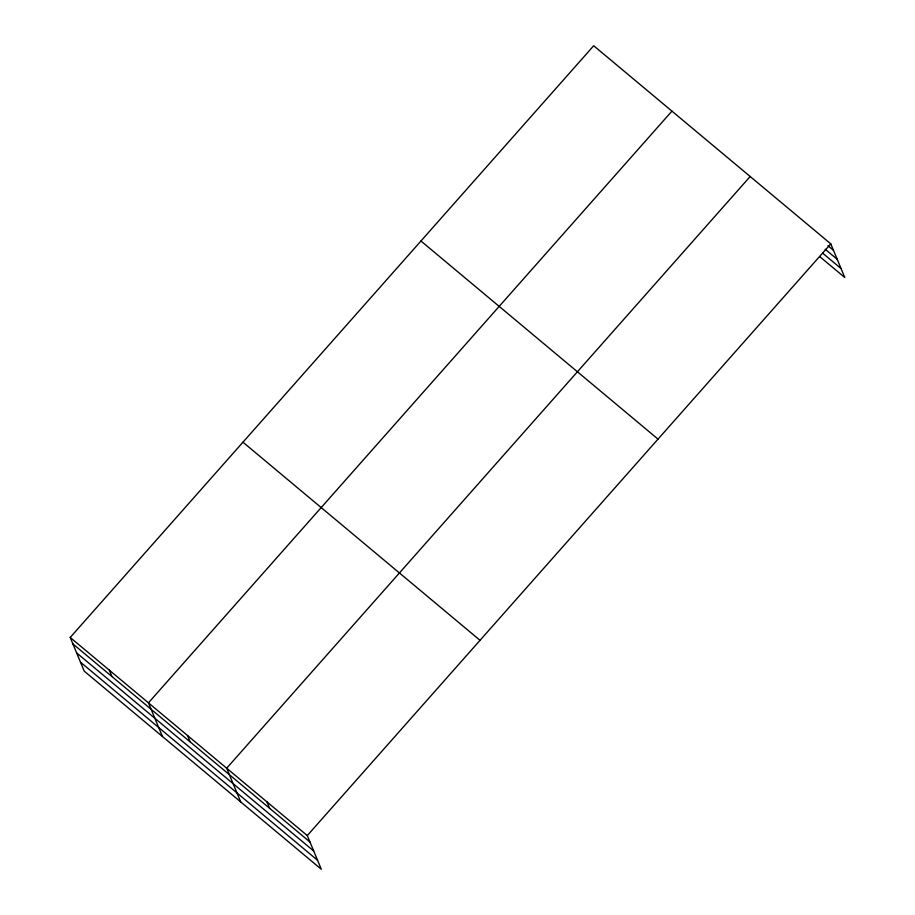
<?xml version="1.0" encoding="UTF-8"?>
<svg xmlns="http://www.w3.org/2000/svg" width="915" height="915" viewBox="0 0 915 915"><rect width="100%" height="100%" fill="white"/><g stroke="black" fill="none" stroke-linecap="round" stroke-linejoin="round"><path stroke-width="1.37" d="M70.203 637.469L307.28 835.578L321.302 869.25L84.226 671.141L70.203 637.469L593.698 45.75L830.774 243.859L844.797 277.531L819.749 256.6M671.942 111.127L148.436 702.846L162.458 736.518M750.174 176.504L226.68 768.223L240.691 801.895M307.28 835.578L830.774 243.859M828.006 245.746L833.462 250.298M825.216 249.269L837.202 259.288M822.539 253.066L841.057 268.541M420.946 241.011L658.022 439.131M242.955 442.197L480.032 640.306M72.88 643.897L309.956 842.006M76.62 652.887L313.696 850.996M80.474 662.151L317.551 860.26M266.974 801.895L269.651 808.334M187.552 735.534L190.24 741.962M109.32 670.157L111.996 676.585"/></g></svg>
